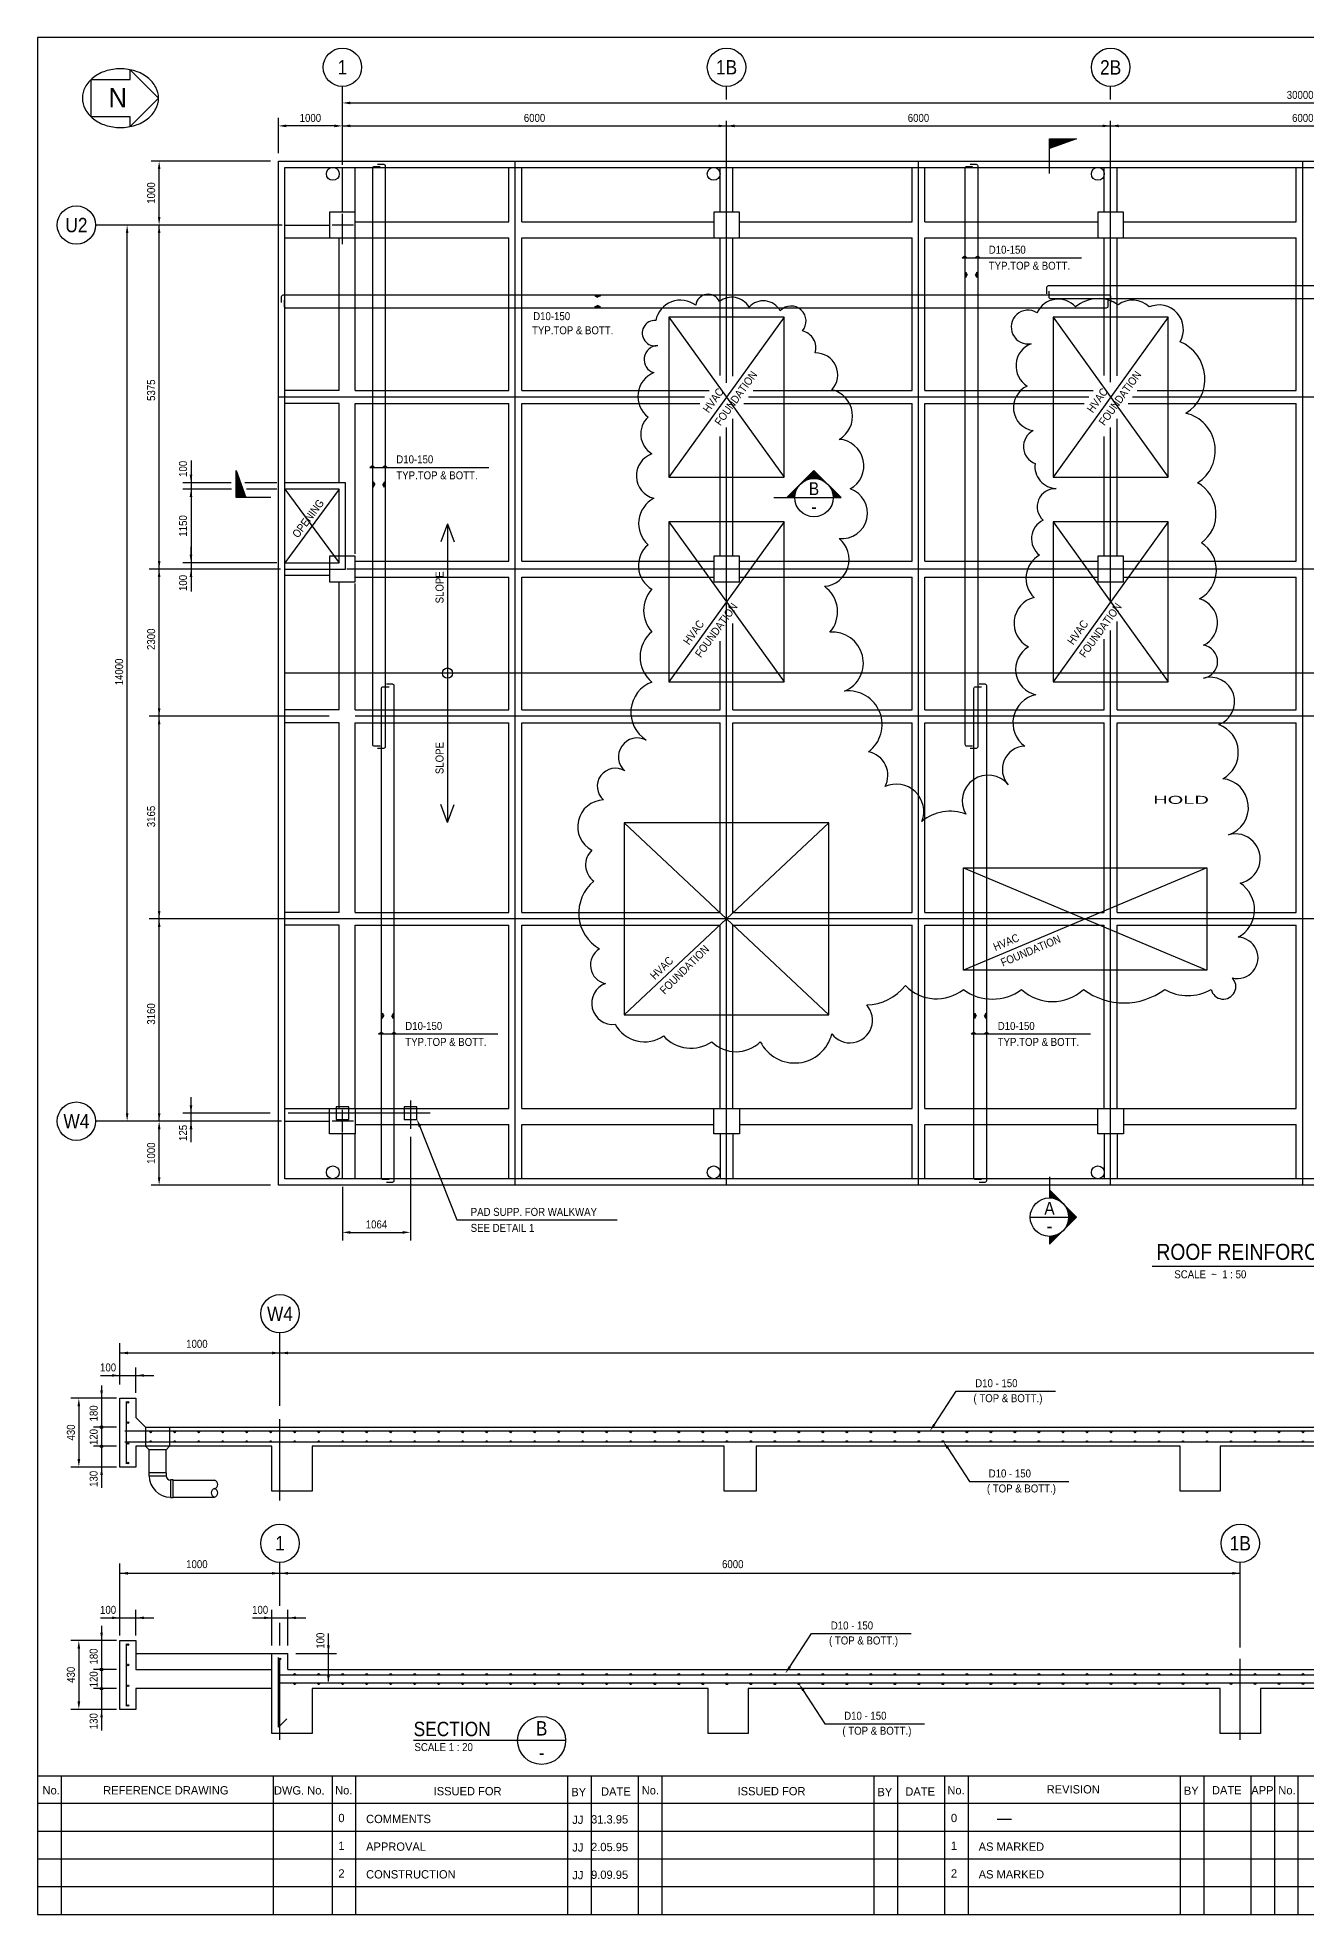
# Model space of a CAD drawing. Extents: x 150 to 41959, y 150 to 29473.
# Drawn here: x 150 to 19970, y 150 to 29473 of the extents above; entities that cross this region are included whole.
import ezdxf
from ezdxf.enums import TextEntityAlignment as Align

# ---------------------------------------------------------------- set-up
doc = ezdxf.new("R2010")
doc.units = 0
doc.header["$LTSCALE"] = 500
for name, pattern in [('CENTER', [0]), ('DASHED', [0]), ('HIDDEN', [0]), ('HIDDEN2', [0])]:
    doc.linetypes.add(name, pattern=pattern)
doc.layers.get('0').update_dxf_attribs({"linetype": 'CONTINUOUS'})
for name, color, linetype in [('AS', 6, 'CENTER'), ('BAR', 1, 'CONTINUOUS'), ('BEAM', 7, 'CONTINUOUS'), ('COL', 3, 'CONTINUOUS'), ('DIM', 2, 'CONTINUOUS'), ('FORM', 1, 'CONTINUOUS')]:
    doc.layers.add(name, color=color, linetype=linetype)

# ---------------------------------------------------------------- blocks, each defined once
blk = doc.blocks.new('AR')
at = {"color": 0}
blk.add_solid([(0, 0), (-1, 0.21875), (-1, -0.21875)], dxfattribs=at)

msp = doc.modelspace()

# ---------------------------------------------------------------- linework, layer by layer
at = {"color": 0}
for p, q in [((2547, 12217), (2547, 12918)), ((3783, 12668), (2422, 12668)), ((2577, 12543), (2422, 12543)), ((1437, 7139), (1437, 8214)), ((1437, 8214), (1687, 8214)), ((1687, 8214), (1687, 7914)), ((1687, 7914), (1837, 7764)), ((1837, 7764), (41037, 7764)), ((1687, 7464), (1687, 7139)), ((3812, 7464), (1687, 7464)), ((3812, 6764), (3812, 7464)), ((4437, 7464), (4437, 6764)), ((10875, 7464), (4437, 7464)), ((10875, 6764), (10875, 7464)), ((11375, 7464), (11375, 6764)), ((18000, 7464), (11375, 7464)), ((18000, 6764), (18000, 7464)), ((18625, 7464), (18625, 6764)), ((25250, 7464), (18625, 7464)), ((1687, 7139), (1437, 7139)), ((4437, 6764), (3812, 6764)), ((11375, 6764), (10875, 6764)), ((18625, 6764), (18000, 6764)), ((1437, 3353), (1437, 4428)), ((1437, 4428), (1687, 4428)), ((1687, 4428), (1687, 3978)), ((1687, 4228), (4062, 4228)), ((3812, 2978), (3812, 4228)), ((4062, 3978), (4062, 4228)), ((4062, 3978), (21159, 3978)), ((1687, 3678), (1687, 3353)), ((3812, 3678), (1687, 3678)), ((4437, 3678), (4437, 2978)), ((10625, 3678), (4437, 3678)), ((10625, 2978), (10625, 3678)), ((11250, 3678), (11250, 2978)), ((18625, 3678), (11250, 3678)), ((18625, 2978), (18625, 3678)), ((21086, 3678), (19250, 3678)), ((19250, 3678), (19250, 2978)), ((1687, 3353), (1437, 3353)), ((4437, 2978), (3812, 2978)), ((11250, 2978), (10625, 2978)), ((19250, 2978), (18625, 2978))]:
    msp.add_line(p, q, dxfattribs=at)
at = {"color": 0, "linetype": 'HIDDEN2'}
for p, q in [((1837, 7764), (1837, 7464)), ((2212, 7764), (2212, 7464))]:
    msp.add_line(p, q, dxfattribs=at)
at = {"color": 0, "linetype": 'HIDDEN'}
for p, q in [((1837, 7464), (1892, 7410)), ((1892, 7047), (1892, 7410)), ((2157, 7410), (1892, 7410)), ((2212, 7464), (2157, 7410)), ((2157, 7047), (2157, 7410)), ((1886, 7047), (1886, 7005)), ((2163, 7047), (1886, 7047)), ((2163, 7005), (2163, 7047)), ((1886, 7005), (2163, 7005)), ((2228, 6941), (2228, 6663)), ((2270, 6941), (2228, 6941)), ((2270, 6663), (2270, 6941)), ((2270, 6935), (2914, 6935)), ((2228, 6663), (2270, 6663)), ((2270, 6669), (2914, 6669)), ((1687, 3978), (3812, 3978))]:
    msp.add_line(p, q, dxfattribs=at)
at = {"color": 0}
for points in [[(35912, 11543), (3912, 11543), (3912, 27543), (35912, 27543)], [(35812, 11643), (4012, 11643), (4012, 27443), (35812, 27443)], [(11812, 25106), (10012, 25106), (10012, 22606), (11812, 22606)], [(17812, 25106), (16012, 25106), (16012, 22606), (17812, 22606)], [(11812, 21906), (10012, 21906), (10012, 19406), (11812, 19406)], [(17812, 21906), (16012, 21906), (16012, 19406), (17812, 19406)], [(12512, 17203), (9312, 17203), (9312, 14203), (12512, 14203)], [(18412, 14903), (14612, 14903), (14612, 16503), (18412, 16503)], [(4812, 12768), (4812, 12568), (5012, 12568), (5012, 12768)], [(5876, 12768), (5876, 12568), (6076, 12568), (6076, 12768)]]:
    msp.add_lwpolyline(points, close=True, dxfattribs=at)
for points in [[(4012, 21168), (4962, 21168), (4962, 22518), (4012, 22518)], [(4012, 21268), (4862, 21268), (4862, 22418), (4012, 22418)]]:
    msp.add_lwpolyline(points, dxfattribs=at)
for centre in [(4762, 27343), (10712, 27343), (16712, 27343), (4762, 11743), (10712, 11743), (16712, 11743)]:
    msp.add_circle(centre, 100, dxfattribs=at)
at = {"color": 0, "linetype": 'HIDDEN'}
for centre, radius, start, end in [((2228, 7005), 335, 180, 270), ((2228, 7005), 70.3, 180, 270), ((2933, 6736), 69, 106.2628, 253.7372), ((2895, 6868), 69, 286.2628, 73.7372), ((2895, 6736), 69, 286.2628, 73.7372)]:
    msp.add_arc(centre, radius, start, end, dxfattribs=at)
at = {"color": 0}
for points in [[(2526, 12793), (2568, 12793), (2547, 12668)], [(2526, 12418), (2568, 12418), (2547, 12543)]]:
    msp.add_solid(points, dxfattribs=at)
at = {"layer": 'AS', "color": 0}
for p, q in [((7612, 11543), (7612, 27543)), ((10912, 24077), (10912, 27543)), ((13912, 11543), (13912, 27543)), ((16912, 24086), (16912, 27543)), ((19912, 11543), (19912, 27543)), ((10012, 25106), (11812, 22606)), ((11812, 25106), (10012, 22606)), ((17812, 25106), (16012, 22606)), ((16012, 25106), (17812, 22606)), ((10569, 23856), (3912, 23856)), ((16569, 23856), (11255, 23856)), ((35912, 23856), (17255, 23856)), ((10912, 11543), (10912, 23379)), ((16912, 20656), (16912, 23379)), ((4012, 22418), (4862, 21268)), ((4862, 22418), (4012, 21268)), ((11812, 21906), (10012, 19406)), ((10012, 21906), (11812, 19406)), ((17812, 21906), (16012, 19406)), ((16012, 21906), (17812, 19406)), ((35912, 21168), (4979, 21168)), ((16912, 11543), (16912, 20210)), ((35912, 19543), (4012, 19543)), ((35912, 18868), (5112, 18868)), ((9312, 17203), (12512, 14203)), ((12512, 17203), (9312, 14203)), ((14612, 16503), (18412, 14903)), ((18412, 16503), (14612, 14903)), ((35912, 15703), (3912, 15703)), ((6281, 12668), (4064, 12668)), ((5976, 12864), (5976, 12426)), ((3937, 6619), (3937, 7889)), ((3937, 2876), (3937, 4146)), ((18937, 2876), (18937, 4146))]:
    msp.add_line(p, q, dxfattribs=at)
at = {"layer": 'BAR', "color": 0}
for p, q in [((1541, 7189), (1541, 8164)), ((41358, 7702), (1516, 7702)), ((41358, 7527), (1516, 7527)), ((1541, 3403), (1541, 4378)), ((3916, 3078), (3916, 4165)), ((21104, 3890), (3916, 3890)), ((21129, 3765), (3916, 3765)), ((3916, 3078), (4044, 3206))]:
    msp.add_line(p, q, dxfattribs=at)
for points in [[(5502, 27455), (5407, 27455, 0.414214), (5382, 27430), (5382, 18431, 0.414214), (5407, 18406), (5502, 18406)], [(5462, 27493), (5557, 27493, -0.414214), (5582, 27468), (5582, 18393, -0.414214), (5557, 18368), (5462, 18368)], [(14756, 27455), (14661, 27455, 0.414214), (14636, 27430), (14636, 18431, 0.414214), (14661, 18406), (14756, 18406)], [(14717, 27493), (14811, 27493, -0.414214), (14836, 27468), (14836, 18393, -0.414214), (14811, 18368), (14717, 18368)], [(23912, 25471), (23912, 25566, 0.414214), (23887, 25591), (15937, 25591, 0.414214), (15912, 25566), (15912, 25471)], [(23874, 25511), (23874, 25416, -0.414214), (23849, 25391), (15975, 25391, -0.414214), (15950, 25416), (15950, 25511)], [(3962, 25331), (3962, 25426, -0.414214), (3987, 25451), (16887, 25451, -0.414214), (16912, 25426), (16912, 25331)], [(4000, 25371), (4000, 25276, 0.414214), (4025, 25251), (16849, 25251, 0.414214), (16874, 25276), (16874, 25371)], [(5602, 11593), (5697, 11593, 0.414214), (5722, 11618), (5722, 19343, 0.414214), (5697, 19368), (5602, 19368)], [(14857, 11593), (14951, 11593, 0.414214), (14976, 11618), (14976, 19343, 0.414214), (14951, 19368), (14857, 19368)], [(5642, 11631), (5547, 11631, -0.414214), (5522, 11656), (5522, 19305, -0.414214), (5547, 19330), (5642, 19330)], [(14896, 11631), (14801, 11631, -0.414214), (14776, 11656), (14776, 19305, -0.414214), (14801, 19330), (14896, 19330)]]:
    msp.add_lwpolyline(points, format="xyb", dxfattribs=at)
for centre in [(1562, 8152), (1562, 7835), (1916, 7689), (2291, 7689), (2666, 7689), (3041, 7689), (3416, 7689), (3791, 7689), (4166, 7689), (4541, 7689), (4916, 7689), (5291, 7689), (5666, 7689), (6041, 7689), (6416, 7689), (6791, 7689), (7166, 7689), (7541, 7689), (7916, 7689), (8291, 7689), (8666, 7689), (9041, 7689), (9416, 7689), (9791, 7689), (10166, 7689), (10541, 7689), (10916, 7689), (11291, 7689), (11666, 7689), (12041, 7689), (12416, 7689), (12791, 7689), (13166, 7689), (13541, 7689), (13916, 7689), (14291, 7689), (14666, 7689), (15041, 7689), (15416, 7689), (15791, 7689), (16166, 7689), (16541, 7689), (16916, 7689), (17291, 7689), (17666, 7689), (18041, 7689), (18416, 7689), (18791, 7689), (19166, 7689), (19541, 7689), (19916, 7689), (1562, 7508), (1916, 7539), (2291, 7539), (2666, 7539), (3041, 7539), (3416, 7539), (3791, 7539), (4166, 7539), (4541, 7539), (4916, 7539), (5291, 7539), (5666, 7539), (6041, 7539), (6416, 7539), (6791, 7539), (7166, 7539), (7541, 7539), (7916, 7539), (8291, 7539), (8666, 7539), (9041, 7539), (9416, 7539), (9791, 7539), (10166, 7539), (10541, 7539), (10916, 7539), (11291, 7539), (11666, 7539), (12041, 7539), (12416, 7539), (12791, 7539), (13166, 7539), (13541, 7539), (13916, 7539), (14291, 7539), (14666, 7539), (15041, 7539), (15416, 7539), (15791, 7539), (16166, 7539), (16541, 7539), (16916, 7539), (17291, 7539), (17666, 7539), (18041, 7539), (18416, 7539), (18791, 7539), (19166, 7539), (19541, 7539), (19916, 7539), (1562, 7202), (1562, 4365), (3938, 4141), (1562, 4049), (4166, 3903), (4541, 3903), (4916, 3903), (5291, 3903), (5666, 3903), (6041, 3903), (6416, 3903), (6791, 3903), (7166, 3903), (7541, 3903), (7916, 3903), (8291, 3903), (8666, 3903), (9041, 3903), (9416, 3903), (9791, 3903), (10166, 3903), (10541, 3903), (10916, 3903), (11291, 3903), (11666, 3903), (12041, 3903), (12416, 3903), (12791, 3903), (13166, 3903), (13541, 3903), (13916, 3903), (14291, 3903), (14666, 3903), (15041, 3903), (15416, 3903), (15791, 3903), (16166, 3903), (16541, 3903), (16916, 3903), (17291, 3903), (17666, 3903), (18041, 3903), (18416, 3903), (18791, 3903), (19166, 3903), (19541, 3903), (19916, 3903), (1562, 3722), (4166, 3753), (4541, 3753), (4916, 3753), (5291, 3753), (5666, 3753), (6041, 3753), (6416, 3753), (6791, 3753), (7166, 3753), (7541, 3753), (7916, 3753), (8291, 3753), (8666, 3753), (9041, 3753), (9416, 3753), (9791, 3753), (10166, 3753), (10541, 3753), (10916, 3753), (11291, 3753), (11666, 3753), (12041, 3753), (12416, 3753), (12791, 3753), (13166, 3753), (13541, 3753), (13916, 3753), (14291, 3753), (14666, 3753), (15041, 3753), (15416, 3753), (15791, 3753), (16166, 3753), (16541, 3753), (16916, 3753), (17291, 3753), (17666, 3753), (18041, 3753), (18416, 3753), (18791, 3753), (19166, 3753), (19541, 3753), (19916, 3753), (1562, 3415)]:
    msp.add_circle(centre, 12.5, dxfattribs=at)
at = {"layer": 'BEAM', "color": 0, "linetype": 'DASHED'}
for p, q in [((4912, 26743), (4912, 27443)), ((5112, 26743), (5112, 27443)), ((7512, 26593), (7512, 27443)), ((7712, 26593), (7712, 27443)), ((13812, 26593), (13812, 27443)), ((14012, 26593), (14012, 27443)), ((19812, 26593), (19812, 27443)), ((4012, 26543), (4712, 26543)), ((5112, 26593), (7512, 26593)), ((7712, 26593), (10712, 26593)), ((11112, 26593), (13812, 26593)), ((14012, 26593), (16712, 26593)), ((17112, 26593), (19812, 26593)), ((4012, 26343), (4712, 26343)), ((4862, 23956), (4862, 26343)), ((5112, 23956), (5112, 26343)), ((5112, 26343), (7512, 26343)), ((7512, 23956), (7512, 26343)), ((7712, 26343), (10712, 26343)), ((7712, 23956), (7712, 26343)), ((10812, 24193), (10812, 26343)), ((11012, 24181), (11012, 26343)), ((11112, 26343), (13812, 26343)), ((13812, 23956), (13812, 26343)), ((14012, 26343), (16712, 26343)), ((14012, 23956), (14012, 26343)), ((16812, 24193), (16812, 26343)), ((17012, 24185), (17012, 26343)), ((17112, 26343), (19812, 26343)), ((19812, 23956), (19812, 26343)), ((4862, 23956), (4012, 23956)), ((4862, 23756), (4012, 23756)), ((4862, 22518), (4862, 23756)), ((5112, 23956), (7512, 23956)), ((5112, 23756), (7512, 23756)), ((5112, 21409), (5112, 23756)), ((7512, 21293), (7512, 23756)), ((7712, 23956), (10641, 23956)), ((7712, 21293), (7712, 23756)), ((7712, 23756), (10497, 23756)), ((11183, 23756), (13812, 23756)), ((11327, 23956), (13812, 23956)), ((13812, 21293), (13812, 23756)), ((14012, 23956), (16641, 23956)), ((14012, 21293), (14012, 23756)), ((14012, 23756), (16497, 23756)), ((17183, 23756), (19812, 23756)), ((17327, 23956), (19812, 23956)), ((19812, 21293), (19812, 23756)), ((11012, 21368), (11012, 23518)), ((17012, 21368), (17012, 23518)), ((10812, 21368), (10812, 23240)), ((16812, 21368), (16812, 23240)), ((5112, 21293), (7512, 21293)), ((7712, 21293), (10712, 21293)), ((11112, 21293), (13812, 21293)), ((14012, 21293), (16712, 21293)), ((17112, 21293), (19812, 21293)), ((4862, 18968), (4862, 20968)), ((5112, 21043), (7512, 21043)), ((5112, 18968), (5112, 20942)), ((7512, 18968), (7512, 21043)), ((7712, 21043), (10712, 21043)), ((7712, 18968), (7712, 21043)), ((11112, 21043), (13812, 21043)), ((13812, 18968), (13812, 21043)), ((14012, 18968), (14012, 21043)), ((14012, 21043), (16712, 21043)), ((17112, 21043), (19812, 21043)), ((19812, 18968), (19812, 21043)), ((11012, 18968), (11012, 20318)), ((17012, 18968), (17012, 20349)), ((10812, 18968), (10812, 20040)), ((16812, 18968), (16812, 20071)), ((4862, 18968), (4012, 18968)), ((4862, 18768), (4012, 18768)), ((4862, 15803), (4862, 18768)), ((5112, 18968), (7512, 18968)), ((5112, 18768), (7512, 18768)), ((5112, 15803), (5112, 18768)), ((7512, 15803), (7512, 18768)), ((7712, 18968), (10812, 18968)), ((7712, 18768), (10812, 18768)), ((7712, 15803), (7712, 18768)), ((10812, 15803), (10812, 18768)), ((11012, 18968), (13812, 18968)), ((11012, 18768), (13812, 18768)), ((11012, 15803), (11012, 18768)), ((13812, 15803), (13812, 18768)), ((14012, 18968), (16812, 18968)), ((14012, 15803), (14012, 18768)), ((14012, 18768), (16812, 18768)), ((16812, 15803), (16812, 18768)), ((17012, 18968), (19812, 18968)), ((17012, 18768), (19812, 18768)), ((17012, 15803), (17012, 18768)), ((19812, 15803), (19812, 18768)), ((4862, 15803), (4012, 15803)), ((4862, 15603), (4012, 15603)), ((4862, 12743), (4862, 15603)), ((5112, 15803), (7512, 15803)), ((5112, 15603), (7512, 15603)), ((5112, 12743), (5112, 15603)), ((7512, 12743), (7512, 15603)), ((7712, 15803), (10812, 15803)), ((7712, 12743), (7712, 15603)), ((7712, 15603), (10812, 15603)), ((10812, 12743), (10812, 15603)), ((11012, 15803), (13812, 15803)), ((11012, 15603), (13812, 15603)), ((11012, 12743), (11012, 15603)), ((13812, 12743), (13812, 15603)), ((14012, 15803), (16812, 15803)), ((14012, 12743), (14012, 15603)), ((14012, 15603), (16812, 15603)), ((16812, 12743), (16812, 15603)), ((17012, 15803), (19812, 15803)), ((17012, 12743), (17012, 15603)), ((17012, 15603), (19812, 15603)), ((19812, 12743), (19812, 15603)), ((4012, 12743), (4712, 12743)), ((5112, 12743), (7512, 12743)), ((7712, 12743), (10712, 12743)), ((11112, 12743), (13812, 12743)), ((14012, 12743), (16712, 12743)), ((17112, 12743), (19812, 12743)), ((4012, 12543), (4712, 12543)), ((4912, 11643), (4912, 12343)), ((5112, 12493), (7512, 12493)), ((5112, 11643), (5112, 12343)), ((7512, 11643), (7512, 12493)), ((7712, 12493), (10712, 12493)), ((7712, 11643), (7712, 12493)), ((11112, 12493), (13812, 12493)), ((13812, 11643), (13812, 12493)), ((14012, 11643), (14012, 12493)), ((14012, 12493), (16712, 12493)), ((17112, 12493), (19812, 12493)), ((19812, 11643), (19812, 12493))]:
    msp.add_line(p, q, dxfattribs=at)
at = {"layer": 'BEAM', "color": 0, "linetype": 'HIDDEN'}
for p, q in [((10812, 26743), (10812, 27443)), ((11012, 26743), (11012, 27443)), ((16812, 26743), (16812, 27443)), ((17012, 26743), (17012, 27443)), ((4712, 21068), (4012, 21068)), ((10812, 12343), (10812, 11643)), ((11012, 12343), (11012, 11643)), ((16812, 12343), (16812, 11643)), ((17012, 12343), (17012, 11643))]:
    msp.add_line(p, q, dxfattribs=at)
at = {"layer": 'COL', "color": 0, "linetype": 'HIDDEN'}
for points in [[(4712, 26743), (4712, 26343), (5112, 26343), (5112, 26743)], [(10712, 26743), (10712, 26343), (11112, 26343), (11112, 26743)], [(16712, 26743), (16712, 26343), (17112, 26343), (17112, 26743)], [(4712, 21368), (4712, 20968), (5112, 20968), (5112, 21368)], [(10712, 21368), (10712, 20968), (11112, 20968), (11112, 21368)], [(16712, 21368), (16712, 20968), (17112, 20968), (17112, 21368)], [(4712, 12343), (4712, 12743), (5112, 12743), (5112, 12343)], [(10712, 12343), (10712, 12743), (11112, 12743), (11112, 12343)], [(16712, 12343), (16712, 12743), (17112, 12743), (17112, 12343)]]:
    msp.add_lwpolyline(points, close=True, dxfattribs=at)
at = {"layer": 'DIM', "color": 0}
for p, q in [((4912, 27483), (4912, 28708)), ((5037, 28451), (34787, 28451)), ((10912, 28506), (10912, 28708)), ((16912, 28506), (16912, 28708)), ((3912, 27668), (3912, 28217)), ((10912, 26844), (10912, 28170)), ((16912, 26844), (16912, 28170)), ((4787, 28092), (4037, 28092)), ((4912, 28092), (34912, 28092)), ((3787, 27543), (1924, 27543)), ((2049, 26668), (2049, 27418)), ((4912, 26242), (4912, 26719)), ((3972, 26543), (1057, 26543)), ((1549, 12668), (1549, 26418)), ((2049, 12543), (2049, 26543)), ((5087, 26543), (4750, 26543)), ((14592, 26033), (14636, 26062)), ((14592, 26033), (16455, 26033)), ((14636, 26062), (14667, 26033)), ((14650, 25808), (14672, 25766)), ((14650, 25724), (14650, 25808)), ((14792, 26033), (14836, 26062)), ((14822, 25808), (14799, 25766)), ((14822, 25724), (14822, 25808)), ((14836, 26062), (14867, 26033)), ((14650, 25724), (14672, 25766)), ((14822, 25724), (14799, 25766)), ((8941, 25437), (8857, 25437)), ((8857, 25437), (8899, 25414)), ((8857, 25264), (8899, 25287)), ((8941, 25264), (8857, 25264)), ((8941, 25437), (8899, 25414)), ((8941, 25264), (8899, 25287)), ((2547, 22864), (2547, 20817)), ((5338, 22758), (5382, 22786)), ((5338, 22758), (7201, 22758)), ((5382, 22786), (5413, 22758)), ((5538, 22758), (5582, 22786)), ((5582, 22786), (5613, 22758)), ((3173, 22518), (2422, 22518)), ((3179, 22418), (2422, 22418)), ((3887, 22518), (3388, 22518)), ((3887, 22418), (3412, 22418)), ((5395, 22448), (5395, 22532)), ((5395, 22532), (5418, 22490)), ((5395, 22448), (5418, 22490)), ((5568, 22532), (5545, 22490)), ((5568, 22448), (5545, 22490)), ((5568, 22448), (5568, 22532)), ((11649, 22285), (12578, 22285)), ((6554, 21877), (6451, 21594)), ((6554, 21877), (6554, 17209)), ((6554, 21877), (6657, 21594)), ((2547, 21393), (2547, 21518)), ((3945, 21168), (1896, 21168)), ((3887, 21268), (2422, 21268)), ((4705, 18868), (1896, 18868)), ((6554, 17209), (6451, 17492)), ((6554, 17209), (6657, 17492)), ((4608, 15703), (1896, 15703)), ((5535, 14231), (5558, 14189)), ((5535, 14147), (5535, 14231)), ((5535, 14147), (5558, 14189)), ((5708, 14231), (5685, 14189)), ((5708, 14147), (5685, 14189)), ((5708, 14147), (5708, 14231)), ((14790, 14231), (14812, 14189)), ((14790, 14147), (14790, 14231)), ((14790, 14147), (14812, 14189)), ((14962, 14231), (14939, 14189)), ((14962, 14147), (14939, 14189)), ((14962, 14147), (14962, 14231)), ((5478, 13906), (5522, 13934)), ((5478, 13906), (7341, 13906)), ((5522, 13934), (5553, 13906)), ((5678, 13906), (5722, 13934)), ((5722, 13934), (5753, 13906)), ((14732, 13906), (14776, 13934)), ((14732, 13906), (16595, 13906)), ((14776, 13934), (14807, 13906)), ((14932, 13906), (14976, 13934)), ((14976, 13934), (15007, 13906)), ((4912, 12365), (4912, 12719)), ((3960, 12543), (1057, 12543)), ((2049, 11668), (2049, 12418)), ((5087, 12543), (4750, 12543)), ((6122, 12459), (6698, 11001)), ((5976, 12301), (5976, 10681)), ((3787, 11543), (1924, 11543)), ((4912, 11518), (4912, 10681)), ((15956, 11674), (15956, 11385)), ((6698, 11001), (9206, 11001)), ((15656, 11044), (16256, 11044)), ((5037, 10806), (5851, 10806)), ((17562, 10276), (22538, 10276)), ((3937, 8096), (3937, 9234)), ((1437, 8428), (1437, 9076)), ((1437, 8922), (3937, 8922)), ((3937, 8922), (38937, 8922)), ((1133, 8571), (1966, 8571)), ((1437, 8571), (1687, 8571)), ((1687, 8297), (1687, 8696)), ((1382, 8214), (670, 8214)), ((1151, 8415), (1151, 6813)), ((14158, 7806), (14497, 8325)), ((14497, 8325), (16050, 8325)), ((795, 8089), (795, 7264)), ((1382, 7764), (1026, 7764)), ((1382, 7464), (1026, 7464)), ((14367, 7434), (14706, 6915)), ((1382, 7139), (670, 7139)), ((14706, 6915), (16259, 6915)), ((1437, 4506), (1437, 5635)), ((3937, 4969), (3937, 5649)), ((18937, 4323), (18937, 5649)), ((1437, 5480), (3937, 5480)), ((3937, 5480), (18937, 5480)), ((1133, 4784), (1966, 4784)), ((1437, 4784), (1687, 4784)), ((1687, 4510), (1687, 4909)), ((3508, 4784), (4341, 4784)), ((3812, 4353), (3812, 4909)), ((3812, 4784), (4062, 4784)), ((3937, 4354), (3937, 4705)), ((4062, 4353), (4062, 4909)), ((1382, 4428), (670, 4428)), ((1151, 4661), (1151, 3026)), ((4693, 3790), (4693, 4540)), ((11902, 4020), (12241, 4540)), ((12241, 4540), (13794, 4540)), ((795, 4303), (795, 3478)), ((4187, 4228), (4818, 4228)), ((1382, 3978), (1026, 3978)), ((1382, 3678), (1026, 3678)), ((12111, 3649), (12450, 3130)), ((1382, 3353), (670, 3353)), ((12450, 3130), (14003, 3130)), ((8399, 2868), (6024, 2868)), ((15138, 1641), (15365, 1641))]:
    msp.add_line(p, q, dxfattribs=at)
msp.add_lwpolyline([(1445, 28984, 0.077455), (1211, 28948, 0.087155), (1024, 28850, 0.105634), (893, 28695, 0.123847), (850, 28526, 0.123847), (893, 28357, 0.105634), (1024, 28201, 0.087155), (1211, 28103, 0.077455), (1445, 28067, 0.077455), (1679, 28103, 0.087155), (1866, 28201, 0.105634), (1997, 28357, 0.123847), (2040, 28526, 0.123847), (1997, 28695, 0.105634), (1866, 28850, 0.087155), (1679, 28948, 0.077455)], format="xyb", close=True, dxfattribs=at)
for points in [[(1596, 28970), (2040, 28526), (1596, 28082), (1596, 28235), (985, 28235), (985, 28817), (1596, 28817)], [(15966, 27755), (15966, 27879), (16322, 27879)], [(15976, 27769), (15976, 27869), (16263, 27869)], [(15986, 27783), (15986, 27859), (16204, 27859)], [(15996, 27797), (15996, 27849), (16146, 27849)], [(16006, 27811), (16006, 27839), (16087, 27839)], [(16016, 27825), (16016, 27829), (16028, 27829)], [(3390, 22295), (3265, 22295), (3265, 22651)], [(3375, 22305), (3275, 22305), (3275, 22592)], [(3361, 22315), (3285, 22315), (3285, 22534)], [(3347, 22325), (3295, 22325), (3295, 22475)], [(3333, 22335), (3305, 22335), (3305, 22416)], [(3319, 22345), (3315, 22345), (3315, 22358)]]:
    msp.add_lwpolyline(points, close=True, dxfattribs=at)
for points in [[(15956, 27348), (15956, 27889), (16380, 27889), (15956, 27740)], [(3796, 22285), (3255, 22285), (3255, 22710), (3404, 22285)], [(12578, 22285), (12702, 22285), (12278, 22710), (11853, 22285), (11978, 22285)], [(12428, 22545), (12278, 22695), (12127, 22545)], [(12399, 22560), (12278, 22681), (12156, 22560)], [(12376, 22569), (12278, 22667), (12179, 22569)], [(12356, 22575), (12278, 22653), (12200, 22575)], [(12337, 22579), (12278, 22639), (12218, 22579)], [(12320, 22582), (12278, 22625), (12235, 22582)], [(12304, 22584), (12278, 22611), (12251, 22584)], [(12289, 22585), (12278, 22596), (12266, 22585)], [(12018, 22436), (11877, 22295), (11978, 22295)], [(12003, 22407), (11902, 22305), (11978, 22305)], [(11994, 22384), (11926, 22315), (11978, 22315)], [(11988, 22363), (11950, 22325), (11978, 22325)], [(11984, 22345), (11974, 22335), (11978, 22335)], [(12578, 22295), (12678, 22295), (12537, 22436)], [(12578, 22305), (12654, 22305), (12552, 22407)], [(12578, 22315), (12629, 22315), (12561, 22384)], [(12578, 22325), (12605, 22325), (12567, 22363)], [(12578, 22335), (12581, 22335), (12572, 22345)], [(15956, 10744), (15956, 10620), (16380, 11044), (15956, 11469), (15956, 11344)], [(16107, 11304), (15966, 11445), (15966, 11344)], [(16078, 11319), (15976, 11420), (15976, 11344)], [(16055, 11328), (15986, 11396), (15986, 11344)], [(16034, 11334), (15996, 11372), (15996, 11344)], [(16016, 11339), (16006, 11348), (16006, 11344)], [(16216, 10894), (16366, 11044), (16216, 11195)], [(16230, 10923), (16352, 11044), (16230, 11166)], [(16240, 10946), (16338, 11044), (16240, 11143)], [(16246, 10966), (16324, 11044), (16246, 11123)], [(16250, 10985), (16310, 11044), (16250, 11104)], [(16253, 11002), (16296, 11044), (16253, 11087)], [(16255, 11018), (16281, 11044), (16255, 11071)], [(16256, 11033), (16267, 11044), (16256, 11056)], [(15966, 10744), (15966, 10644), (16107, 10785)], [(15976, 10744), (15976, 10669), (16078, 10770)], [(15986, 10744), (15986, 10693), (16055, 10761)], [(15996, 10744), (15996, 10717), (16034, 10755)], [(16006, 10744), (16006, 10741), (16016, 10750)]]:
    msp.add_lwpolyline(points, dxfattribs=at)
msp.add_lwpolyline([(9807, 25053, 1.153629), (9837, 24660, 0.854415), (9776, 24237, 0.578569), (9686, 23543, 0.494386), (9746, 22969, 0.738899), (9776, 22274, 0.520183), (9686, 21549, 0.516804), (9746, 20854, 0.389191), (9746, 20189, 0.470944), (9746, 19404, 0.620569), (9655, 18498, 0.882166), (9323, 18015, 0.923654), (8991, 17561, 0.771639), (8809, 16776, 0.470694), (8839, 16293, 0.526265), (8930, 15235, 0.679923), (9021, 14692, 0.888071), (9172, 14057, 0.449735), (9928, 13876, 0.379994), (10683, 13785, 0.414017), (11439, 13785, 0.697915), (12557, 13906, 1.042166), (13101, 14359, 0.216561), (13706, 14661, 0.38641), (14612, 14601, 0.33316), (15519, 14601, 0.39358), (16486, 14601, 0.330813), (17756, 14601, 0.265422), (18481, 14601, 1.309064), (18813, 14782, 1.108285), (18904, 15417, 0.566475), (18934, 16262, 1.040822), (18753, 17018, 0.8086), (18662, 17894, 0.648123), (18602, 18739, 0.959179), (18360, 19464, 0.867746), (18360, 19978, 0.690217), (18300, 20703, 0.566454), (18330, 21579, 0.55088), (18269, 22515, 0.662207), (18088, 23603, 0.605839), (17997, 24721, 0.720636), (17514, 25264, 0.369728), (17030, 25295, 0.340976), (16365, 25264, 0.537093), (15761, 25174, 1.456766), (15670, 24690, 0.618356), (15610, 24026, 0.747289), (15700, 23331, 0.640094), (15731, 22818, 0.436045), (16063, 22425, 0.710092), (15859, 21932, 0.559928), (15801, 21387, 0.502937), (15715, 20727, 0.68693), (15629, 19952, 0.679852), (15744, 19205, 0.654361), (15572, 18402, 0.640172), (15313, 17799, 0.935204), (14652, 17339, 0.273907), (13963, 17225, 0.67509), (13389, 17770, 0.5), (13130, 18315, 0.763687), (12757, 19263, 0.855812), (12527, 20181, 0.442547), (12441, 20899, 0.672881), (12671, 21645, 0.895443), (12843, 22420, 0.750244), (12671, 23195, 0.677224), (12556, 23971, 0.670949), (12297, 24545, 0.432113), (12096, 24889, 0.982115), (11752, 25205, 0.504686), (11263, 25262, 0.457429), (10804, 25348, 0.749756), (10430, 25291, 0.553573), (9807, 25053, -4.812399)], format="xyb", dxfattribs=at)
for centre, radius in [((4912, 29008), 300), ((10912, 29008), 300), ((16912, 29008), 300), ((757, 26543), 300), ((12278, 22285), 300), ((6554, 19543), 80.1), ((757, 12543), 300), ((15956, 11044), 300), ((3937, 9534), 300), ((1151, 7764), 20.5), ((1151, 7464), 20.5), ((3937, 5949), 300), ((18937, 5949), 300), ((1151, 3978), 20.5), ((1151, 3678), 20.5), ((8024, 2868), 375)]:
    msp.add_circle(centre, radius, dxfattribs=at)
for points in [[(5037, 28472), (5037, 28430), (4912, 28451)], [(4037, 28113), (4037, 28071), (3912, 28092)], [(4787, 28113), (4787, 28071), (4912, 28092)], [(5037, 28113), (5037, 28071), (4912, 28092)], [(10787, 28113), (10787, 28071), (10912, 28092)], [(11037, 28113), (11037, 28071), (10912, 28092)], [(16787, 28113), (16787, 28071), (16912, 28092)], [(17037, 28113), (17037, 28071), (16912, 28092)], [(2029, 27418), (2070, 27418), (2049, 27543)], [(1529, 26418), (1570, 26418), (1549, 26543)], [(2029, 26668), (2070, 26668), (2049, 26543)], [(2029, 26418), (2070, 26418), (2049, 26543)], [(2526, 22643), (2568, 22643), (2547, 22518)], [(2526, 22293), (2568, 22293), (2547, 22418)], [(2029, 21293), (2070, 21293), (2049, 21168)], [(2029, 21043), (2070, 21043), (2049, 21168)], [(2526, 21393), (2568, 21393), (2547, 21268)], [(2526, 21393), (2568, 21393), (2547, 21268)], [(2526, 21043), (2568, 21043), (2547, 21168)], [(2029, 18993), (2070, 18993), (2049, 18868)], [(2029, 18743), (2070, 18743), (2049, 18868)], [(2029, 15828), (2070, 15828), (2049, 15703)], [(2029, 15578), (2070, 15578), (2049, 15703)], [(1529, 12668), (1570, 12668), (1549, 12543)], [(2029, 12668), (2070, 12668), (2049, 12543)], [(2029, 12418), (2070, 12418), (2049, 12543)], [(6102, 12451), (6141, 12466), (6076, 12575)], [(2029, 11668), (2070, 11668), (2049, 11543)], [(5037, 10827), (5037, 10785), (4912, 10806)], [(5851, 10827), (5851, 10785), (5976, 10806)], [(1562, 8943), (1562, 8901), (1437, 8922)], [(3812, 8943), (3812, 8901), (3937, 8922)], [(4062, 8943), (4062, 8901), (3937, 8922)], [(1312, 8591), (1312, 8550), (1437, 8571)], [(1812, 8591), (1812, 8550), (1687, 8571)], [(774, 8089), (816, 8089), (795, 8214)], [(1130, 8339), (1171, 8339), (1151, 8214)], [(14175, 7794), (14141, 7817), (14088, 7702)], [(14385, 7446), (14350, 7423), (14298, 7538)], [(774, 7264), (816, 7264), (795, 7139)], [(1130, 7014), (1171, 7014), (1151, 7139)], [(1562, 5501), (1562, 5459), (1437, 5480)], [(3812, 5501), (3812, 5459), (3937, 5480)], [(4062, 5501), (4062, 5459), (3937, 5480)], [(18812, 5501), (18812, 5459), (18937, 5480)], [(1312, 4805), (1312, 4763), (1437, 4784)], [(1812, 4805), (1812, 4763), (1687, 4784)], [(3687, 4805), (3687, 4763), (3812, 4784)], [(4187, 4805), (4187, 4763), (4062, 4784)], [(774, 4303), (816, 4303), (795, 4428)], [(1130, 4553), (1171, 4553), (1151, 4428)], [(4672, 4353), (4714, 4353), (4693, 4228)], [(4672, 3853), (4714, 3853), (4693, 3978)], [(11919, 4009), (11884, 4032), (11832, 3917)], [(12128, 3661), (12094, 3638), (12041, 3753)], [(774, 3478), (816, 3478), (795, 3353)], [(1130, 3228), (1171, 3228), (1151, 3353)]]:
    msp.add_solid(points, dxfattribs=at)
at = {"layer": 'FORM', "color": 0}
for p, q in [((41826, 29473), (150, 29473)), ((150, 29473), (150, 150)), ((518, 2314), (518, 150)), ((3830, 2314), (3830, 150)), ((4750, 2314), (4750, 150)), ((5118, 2314), (5118, 150)), ((8430, 2314), (8430, 150)), ((8798, 2314), (8798, 150)), ((9534, 2314), (9534, 150)), ((9902, 2314), (9902, 150)), ((13214, 2314), (13214, 150)), ((13582, 2314), (13582, 150)), ((14318, 2314), (14318, 150)), ((14686, 2314), (14686, 150)), ((17998, 2314), (17998, 150)), ((18366, 2314), (18366, 150)), ((19102, 2314), (19102, 150)), ((19470, 2314), (19470, 150)), ((19838, 2314), (19838, 150)), ((24622, 1881), (150, 1881)), ((24622, 1448), (150, 1448)), ((24622, 1015), (150, 1015)), ((24622, 583), (150, 583)), ((150, 150), (41826, 150))]:
    msp.add_line(p, q, dxfattribs=at)
at = {"layer": 'FORM', "color": 0, "linetype": 'CONTINUOUS'}
msp.add_line((150, 2314), (41826, 2314), dxfattribs=at)

# ---------------------------------------------------------------- block references
at = {"layer": 'FORM', "color": 0, "xscale": 5e-08, "yscale": 5e-08, "zscale": 5e-08}
msp.add_blockref('AR', (150, 150), dxfattribs=at)

# ---------------------------------------------------------------- texts
at = {"color": 0, "width": 0.9}
msp.add_text('125', height=125, rotation=90, dxfattribs=at).set_placement((2422, 12360), align=Align.MIDDLE_CENTER)
at = {"layer": 'DIM', "color": 0, "width": 0.9}
for s, height, p in [('1', 225, (4912, 29008)), ('1B', 225, (10912, 29008)), ('2B', 225, (16912, 29008)), ('6000', 125, (7913, 28217)), ('6000', 125, (13910, 28217)), ('6000', 125, (19913, 28217)), ('U2', 225, (757, 26543)), ('B', 200, (12278, 22424)), ('-', 225, (12278, 22147)), ('W4', 225, (757, 12543)), ('A', 200, (15956, 11183)), ('-', 225, (15956, 10906)), ('SCALE  ~  1 : 50', 125, (18469, 10151)), ('W4', 225, (3937, 9534)), ('1000', 125, (2639, 9065)), ('100', 125, (1252, 8696)), ('D10 - 150', 125, (15127, 8450)), ('( TOP & BOTT.)', 125, (15308, 8200)), ('D10 - 150', 125, (15337, 7040)), ('( TOP & BOTT.)', 125, (15518, 6790)), ('1', 225, (3937, 5949)), ('1B', 225, (18937, 5949)), ('1000', 125, (2639, 5623)), ('6000', 125, (11009, 5623)), ('100', 125, (1252, 4909)), ('100', 125, (3627, 4909)), ('D10 - 150', 125, (12871, 4665)), ('( TOP & BOTT.)', 125, (13052, 4415)), ('D10 - 150', 125, (13080, 3255)), ('B', 225, (8024, 3058)), ('( TOP & BOTT.)', 125, (13261, 3005)), ('-', 225, (8024, 2679))]:
    msp.add_text(s, height=height, dxfattribs=at).set_placement(p, align=Align.MIDDLE)
at = {"layer": 'DIM', "color": 0}
msp.add_text('N', height=300, dxfattribs=at).set_placement((1258, 28384))
at = {"layer": 'DIM', "color": 0, "width": 0.9}
for s, p in [('30000', (19872, 28576)), ('1000', (4412, 28217)), ('1064', (5444, 10931))]:
    msp.add_text(s, height=125, dxfattribs=at).set_placement(p, align=Align.MIDDLE_CENTER)
for s, p in [('1000', (1924, 27043)), ('100', (2422, 22734)), ('1150', (2422, 21843)), ('100', (2422, 20952)), ('14000', (1424, 19561)), ('1000', (1924, 12043)), ('100', (4568, 4427))]:
    msp.add_text(s, height=125, rotation=90, dxfattribs=at).set_placement(p, align=Align.MIDDLE_CENTER)
for s, p in [('D10-150', (15008, 26158)), ('TYP.TOP & BOTT.', (15008, 25908)), ('TYP.TOP & BOTT.', (7874, 24899)), ('D10-150', (7892, 25120)), ('D10-150', (5754, 22883)), ('TYP.TOP & BOTT.', (5754, 22633)), ('D10-150', (5894, 14031)), ('D10-150', (15148, 14031)), ('TYP.TOP & BOTT.', (5894, 13781)), ('TYP.TOP & BOTT.', (15148, 13781)), ('PAD SUPP. FOR WALKWAY', (6916, 11126)), ('SEE DETAIL 1', (6916, 10876))]:
    msp.add_text(s, height=125, dxfattribs=at).set_placement(p, align=Align.MIDDLE_LEFT)
for s, p in [('5375', (1924, 23963)), ('2300', (1924, 20072)), ('3165', (1924, 17303)), ('3160', (1924, 14218)), ('180', (1026, 7978)), ('430', (670, 7680)), ('120', (1026, 7609)), ('130', (1026, 6955)), ('180', (1026, 4180)), ('430', (670, 3894)), ('120', (1026, 3823)), ('130', (1026, 3169))]:
    msp.add_text(s, height=125, rotation=90, dxfattribs=at).set_placement(p, align=Align.MIDDLE)
for s, rotation, p in [('FOUNDATION', 54.1648, (10766, 23435)), ('FOUNDATION', 54.1648, (16766, 23435)), ('HVAC', 54.3275, (10582, 23635)), ('HVAC', 54.3275, (16582, 23635)), ('OPENING', 53.1152, (4168, 21682)), ('SLOPE', 90, (6429, 20633)), ('FOUNDATION', 54.1648, (10460, 19811)), ('FOUNDATION', 54.1648, (16460, 19811)), ('HVAC', 54.3275, (10276, 20010)), ('HVAC', 54.3275, (16276, 20010)), ('SLOPE', 90, (6429, 17965)), ('FOUNDATION', 44.7075, (9900, 14562)), ('HVAC', 22.99, (15087, 15257)), ('FOUNDATION', 22.8273, (15204, 15014)), ('HVAC', 44.8702, (9751, 14789))]:
    msp.add_text(s, height=125, rotation=rotation, dxfattribs=at).set_placement(p, align=Align.MIDDLE_LEFT)
at = {"layer": 'DIM', "color": 0, "width": 1.946579}
msp.add_text('HOLD', height=125, dxfattribs=at).set_placement((17577, 17501), (18446, 17501), align=Align.FIT)
at = {"layer": 'DIM', "color": 0, "width": 0.9}
msp.add_text('ROOF REINFORCEMENT PLAN', height=250, dxfattribs=at).set_placement((17627, 10377))
for s, height, p in [('SECTION', 225, (6024, 2868)), ('SCALE 1 : 20', 125, (6038, 2665))]:
    msp.add_text(s, height=height, dxfattribs=at).set_placement(p, align=Align.BOTTOM_LEFT)
at = {"layer": 'FORM', "color": 0}
for s, height, p in [('No.', 129.8, (228, 2025)), ('REFERENCE DRAWING', 129.82, (1175, 2025)), ('DWG. No.', 129.8, (3842, 2024)), ('No.', 129.8, (4798, 2025)), ('ISSUED FOR', 129.8, (6337, 2011)), ('BY', 129.8, (8487, 1998)), ('DATE', 129.8, (8952, 2005)), ('No.', 129.8, (9587, 2025)), ('ISSUED FOR', 129.8, (11084, 2011)), ('BY', 129.8, (13269, 1998)), ('DATE', 129.8, (13705, 2005)), ('No.', 129.8, (14361, 2025)), ('REVISION', 129.8, (15913, 2040)), ('BY', 129.8, (18055, 2019)), ('DATE', 129.8, (18494, 2026)), ('APP', 129.8, (19109, 2025)), ('No.', 129.8, (19531, 2025)), ('0', 130, (4849, 1592)), ('COMMENTS', 129.8, (5282, 1577)), ('JJ', 129.8, (8502, 1564)), ('31.3.95', 129.8, (8796, 1571)), ('0', 130, (14417, 1592)), ('1', 130, (4849, 1159)), ('APPROVAL', 129.8, (5282, 1145)), ('JJ', 129.8, (8502, 1132)), ('2.05.95', 129.8, (8796, 1139)), ('1', 130, (14417, 1159)), ('AS MARKED', 129.8, (14850, 1145)), ('2', 130, (4849, 726)), ('CONSTRUCTION', 129.82, (5282, 712)), ('JJ', 129.8, (8502, 699)), ('9.09.95', 129.8, (8796, 706)), ('2', 130, (14417, 726)), ('AS MARKED', 129.8, (14850, 712))]:
    msp.add_text(s, height=height, dxfattribs=at).set_placement(p)

doc.saveas('drawing.dxf')
